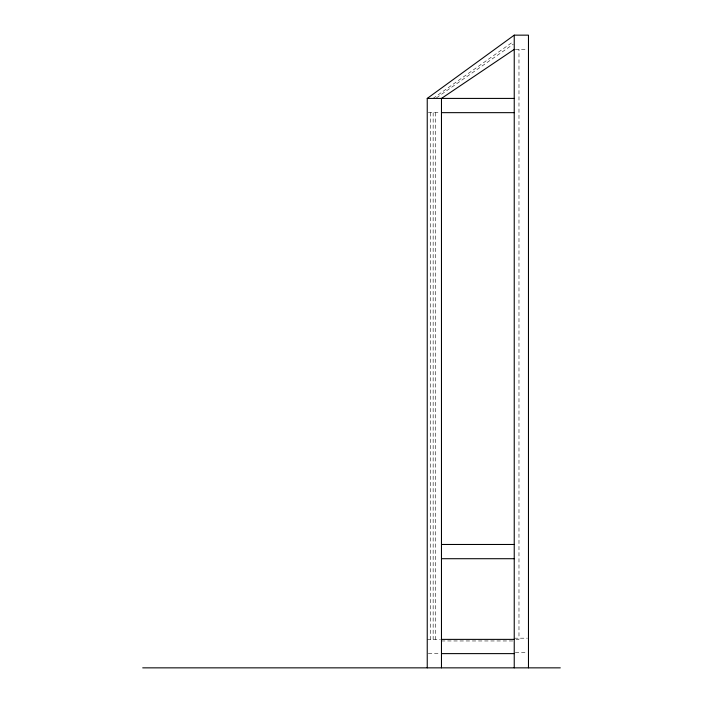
<?xml version="1.0" encoding="UTF-8"?>
<svg xmlns="http://www.w3.org/2000/svg" width="703" height="703" viewBox="0 0 703 703"><rect width="100%" height="100%" fill="white"/><g stroke="black" fill="none" stroke-linecap="round" stroke-linejoin="round"><path stroke-width="0.53" stroke-dasharray="3.52 2.64" d="M433.066 98.42L513.339 41.591M436.51 97.796L513.339 44.157M515.325 49.386L527.373 49.386M428.329 112.656L440.377 112.656M514.236 638.192L527.373 638.192M427.239 639.379L440.377 639.379M516.134 639.379L518.981 639.379L518.981 49.386M441.475 640.96L513.146 640.96M515.325 652.428L527.373 652.428M428.329 653.614L440.377 653.614M435.684 112.656L435.684 639.379M433.153 112.656L433.153 639.379M430.623 112.656L430.623 639.379"/><path stroke-width="1.05" d="M427.239 667.85L427.239 98.42L514.236 35.15L528.471 35.15L528.471 667.85M514.236 49.386L441.475 98.42L441.475 667.85M427.239 98.42L514.236 98.42M441.475 112.656L514.236 112.656M441.475 544.474L514.236 544.474M441.475 558.709L514.236 558.709M441.475 639.379L514.236 639.379M441.475 653.614L514.236 653.614M142.709 667.85L560.291 667.85M514.236 35.15L514.236 667.85"/></g></svg>
